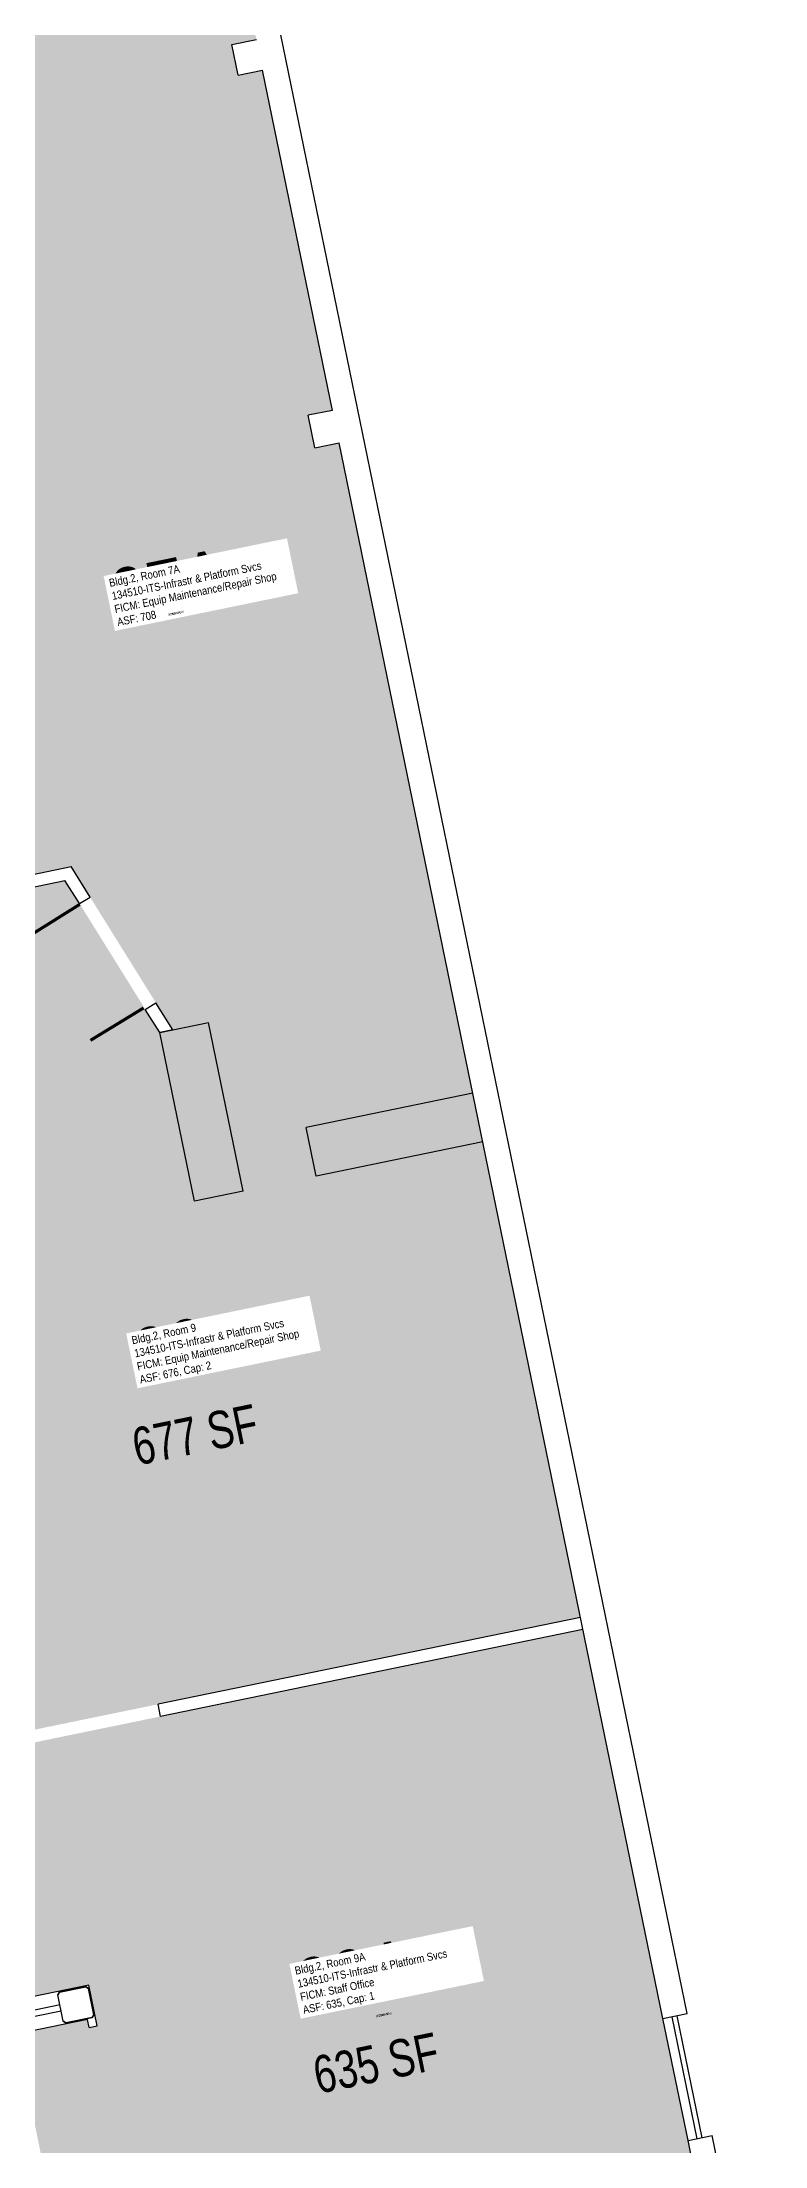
# Model space of a CAD drawing. Header units: inches. Extents: x 69199081 to 69201250, y 27671783 to 27674889.
# Drawn here: x 69200788 to 69201136, y 27672552 to 27673567 of the extents above; entities that cross this region are included whole.
import ezdxf
from ezdxf.enums import TextEntityAlignment as Align

# ---------------------------------------------------------------- set-up
doc = ezdxf.new("R2010")
doc.units = ezdxf.units.IN
doc.header["$LTSCALE"] = 100
doc.header["$MEASUREMENT"] = 0
for name, color, linetype in [('A-DOOR', 2, 'CONTINUOUS'), ('A-FLOR', 3, 'CONTINUOUS'), ('A-GLAZ', 1, 'CONTINUOUS'), ('A-IDEN-RNUM', 7, 'CONTINUOUS'), ('A-IDEN-SNUM', 4, 'CONTINUOUS'), ('A-IDEN-VNUM', 4, 'CONTINUOUS'), ('A-WALL', 5, 'CONTINUOUS'), ('AREA-TEXT', 3, 'CONTINUOUS'), ('Rooms-Category-Color', 7, 'CONTINUOUS'), ('Rooms-College-Color', 7, 'CONTINUOUS'), ('Rooms-Department-Color', 7, 'CONTINUOUS'), ('Rooms-Division-Color', 7, 'CONTINUOUS'), ('Rooms-Information', 7, 'CONTINUOUS')]:
    doc.layers.add(name, color=color, linetype=linetype)
doc.styles.add('CP_AREA', font='arial.ttf', dxfattribs={"height": 15})
doc.styles.add('CP_ROOMSNUMBER', font='arial.ttf', dxfattribs={"height": 1})
doc.styles.add('CP_ROOMVNUMBER', font='arial.ttf', dxfattribs={"width": 0.85, "height": 0.075})

msp = doc.modelspace()

# ---------------------------------------------------------------- hatches: boundary and pattern name
at = {"layer": 'Rooms-Category-Color', "true_color": 0xe3c5e1}
for points in [[(69200594.1, 27673679.7), (69200597.4, 27673663.5), (69200582.7, 27673660.5), (69200580.4, 27673671.8), (69200557.4, 27673667.1), (69200590.5, 27673505.9), (69200687.5, 27673525.9), (69200879.4, 27673565.3), (69200891.2, 27673567.7), (69200857.1, 27673733.8)], [(69200879.4, 27673565.3), (69200882.5, 27673550.6), (69200894.2, 27673553), (69200927.9, 27673389), (69200916.2, 27673386.6), (69200919.4, 27673370.9), (69200931.2, 27673373.3), (69201000.4, 27673036.3), (69200861.3, 27673007.8), (69200844.6, 27673089.1), (69200850.9, 27673090.3), (69200801.8, 27673169.1), (69200762.5, 27673161), (69200687.5, 27673525.9)], [(69200741.1, 27672966.7), (69200737.9, 27672982.4), (69200699.7, 27672974.5), (69200666.7, 27673135.2), (69200798.9, 27673162.4), (69200805.9, 27673151.2), (69200844.6, 27673089.1), (69200861.3, 27673007.8), (69201000.4, 27673036.3), (69201047.5, 27672807.1), (69200746.8, 27672745.3), (69200739.2, 27672782.5), (69200777.4, 27672790.4), (69200774.1, 27672806.1), (69200730.1, 27672797), (69200697, 27672957.7)]]:
    msp.add_hatch(color=254, dxfattribs=at).paths.add_polyline_path(points)
at = {"layer": 'Rooms-Category-Color', "true_color": 0xfa9ba3}
msp.add_hatch(color=241, dxfattribs=at).paths.add_polyline_path([(69200748, 27672739.4), (69201048.7, 27672801.3), (69201109.1, 27672507.4), (69200846.6, 27672453.4), (69200845.8, 27672457.4), (69200841.9, 27672456.6), (69200842.7, 27672452.6), (69200808.4, 27672445.6), (69200775.4, 27672606.2), (69200809.7, 27672613.3), (69200810.5, 27672609.4), (69200814.4, 27672610.2), (69200810.4, 27672629.8), (69200772.2, 27672621.9)])
at = {"layer": 'Rooms-College-Color', "true_color": 0x80bc67}
for points in [[(69200594.1, 27673679.7), (69200597.4, 27673663.5), (69200582.7, 27673660.5), (69200580.4, 27673671.8), (69200557.4, 27673667.1), (69200590.5, 27673505.9), (69200687.5, 27673525.9), (69200879.4, 27673565.3), (69200891.2, 27673567.7), (69200857.1, 27673733.8)], [(69200879.4, 27673565.3), (69200882.5, 27673550.6), (69200894.2, 27673553), (69200927.9, 27673389), (69200916.2, 27673386.6), (69200919.4, 27673370.9), (69200931.2, 27673373.3), (69201000.4, 27673036.3), (69200861.3, 27673007.8), (69200844.6, 27673089.1), (69200850.9, 27673090.3), (69200801.8, 27673169.1), (69200762.5, 27673161), (69200687.5, 27673525.9)], [(69200741.1, 27672966.7), (69200737.9, 27672982.4), (69200699.7, 27672974.5), (69200666.7, 27673135.2), (69200798.9, 27673162.4), (69200805.9, 27673151.2), (69200844.6, 27673089.1), (69200861.3, 27673007.8), (69201000.4, 27673036.3), (69201047.5, 27672807.1), (69200746.8, 27672745.3), (69200739.2, 27672782.5), (69200777.4, 27672790.4), (69200774.1, 27672806.1), (69200730.1, 27672797), (69200697, 27672957.7)], [(69200748, 27672739.4), (69201048.7, 27672801.3), (69201109.1, 27672507.4), (69200846.6, 27672453.4), (69200845.8, 27672457.4), (69200841.9, 27672456.6), (69200842.7, 27672452.6), (69200808.4, 27672445.6), (69200775.4, 27672606.2), (69200809.7, 27672613.3), (69200810.5, 27672609.4), (69200814.4, 27672610.2), (69200810.4, 27672629.8), (69200772.2, 27672621.9)]]:
    msp.add_hatch(color=83, dxfattribs=at).paths.add_polyline_path(points)
at = {"layer": 'Rooms-Department-Color', "true_color": 0xfa003f}
for points in [[(69200594.1, 27673679.7), (69200597.4, 27673663.5), (69200582.7, 27673660.5), (69200580.4, 27673671.8), (69200557.4, 27673667.1), (69200590.5, 27673505.9), (69200687.5, 27673525.9), (69200879.4, 27673565.3), (69200891.2, 27673567.7), (69200857.1, 27673733.8)], [(69200879.4, 27673565.3), (69200882.5, 27673550.6), (69200894.2, 27673553), (69200927.9, 27673389), (69200916.2, 27673386.6), (69200919.4, 27673370.9), (69200931.2, 27673373.3), (69201000.4, 27673036.3), (69200861.3, 27673007.8), (69200844.6, 27673089.1), (69200850.9, 27673090.3), (69200801.8, 27673169.1), (69200762.5, 27673161), (69200687.5, 27673525.9)], [(69200741.1, 27672966.7), (69200737.9, 27672982.4), (69200699.7, 27672974.5), (69200666.7, 27673135.2), (69200798.9, 27673162.4), (69200805.9, 27673151.2), (69200844.6, 27673089.1), (69200861.3, 27673007.8), (69201000.4, 27673036.3), (69201047.5, 27672807.1), (69200746.8, 27672745.3), (69200739.2, 27672782.5), (69200777.4, 27672790.4), (69200774.1, 27672806.1), (69200730.1, 27672797), (69200697, 27672957.7)], [(69200748, 27672739.4), (69201048.7, 27672801.3), (69201109.1, 27672507.4), (69200846.6, 27672453.4), (69200845.8, 27672457.4), (69200841.9, 27672456.6), (69200842.7, 27672452.6), (69200808.4, 27672445.6), (69200775.4, 27672606.2), (69200809.7, 27672613.3), (69200810.5, 27672609.4), (69200814.4, 27672610.2), (69200810.4, 27672629.8), (69200772.2, 27672621.9)]]:
    msp.add_hatch(color=240, dxfattribs=at).paths.add_polyline_path(points)
at = {"layer": 'Rooms-Division-Color', "true_color": 0xfa003f}
for points in [[(69200594.1, 27673679.7), (69200597.4, 27673663.5), (69200582.7, 27673660.5), (69200580.4, 27673671.8), (69200557.4, 27673667.1), (69200590.5, 27673505.9), (69200687.5, 27673525.9), (69200879.4, 27673565.3), (69200891.2, 27673567.7), (69200857.1, 27673733.8)], [(69200879.4, 27673565.3), (69200882.5, 27673550.6), (69200894.2, 27673553), (69200927.9, 27673389), (69200916.2, 27673386.6), (69200919.4, 27673370.9), (69200931.2, 27673373.3), (69201000.4, 27673036.3), (69200861.3, 27673007.8), (69200844.6, 27673089.1), (69200850.9, 27673090.3), (69200801.8, 27673169.1), (69200762.5, 27673161), (69200687.5, 27673525.9)], [(69200741.1, 27672966.7), (69200737.9, 27672982.4), (69200699.7, 27672974.5), (69200666.7, 27673135.2), (69200798.9, 27673162.4), (69200805.9, 27673151.2), (69200844.6, 27673089.1), (69200861.3, 27673007.8), (69201000.4, 27673036.3), (69201047.5, 27672807.1), (69200746.8, 27672745.3), (69200739.2, 27672782.5), (69200777.4, 27672790.4), (69200774.1, 27672806.1), (69200730.1, 27672797), (69200697, 27672957.7)], [(69200748, 27672739.4), (69201048.7, 27672801.3), (69201109.1, 27672507.4), (69200846.6, 27672453.4), (69200845.8, 27672457.4), (69200841.9, 27672456.6), (69200842.7, 27672452.6), (69200808.4, 27672445.6), (69200775.4, 27672606.2), (69200809.7, 27672613.3), (69200810.5, 27672609.4), (69200814.4, 27672610.2), (69200810.4, 27672629.8), (69200772.2, 27672621.9)]]:
    msp.add_hatch(color=240, dxfattribs=at).paths.add_polyline_path(points)

# ---------------------------------------------------------------- linework, layer by layer
at = {"layer": 'A-DOOR'}
for points in [[(69200806.1, 27673150.9, 1.5, 1.5, 0), (69200780.7, 27673135, 0, 0, 0), (69200780.3, 27673135.6, 0, 0, 0.414214), (69200821.6, 27673126.1, 0, 0, 0.414214)], [(69200836.8, 27673100.9, 1.5, 1.5, 0), (69200811.2, 27673085.3, 0, 0, 0), (69200811.6, 27673084.6, 0, 0, -0.414214), (69200821.5, 27673125.9, 0, 0, -0.414214)]]:
    msp.add_lwpolyline(points, format="xyseb", dxfattribs=at)
at = {"layer": 'A-FLOR'}
for p, q in [((69200844.6, 27673089.1), (69200868.1, 27673093.9)), ((69200884.8, 27673012.6), (69200868.1, 27673093.9)), ((69200861.3, 27673007.8), (69200844.6, 27673089.1)), ((69200995.6, 27673059.9), (69200915.3, 27673043.3)), ((69200920.1, 27673019.8), (69200915.3, 27673043.3)), ((69201000.4, 27673036.3), (69200920.1, 27673019.8)), ((69200884.8, 27673012.6), (69200861.3, 27673007.8))]:
    msp.add_line(p, q, dxfattribs=at)
at = {"layer": 'A-GLAZ'}
for p, q in [((69201103.8, 27672555.8), (69201091.7, 27672614.6)), ((69201106.2, 27672556.3), (69201094.2, 27672615.1)), ((69201099.4, 27672554.9), (69201087.3, 27672613.7))]:
    msp.add_line(p, q, dxfattribs=at)
at = {"layer": 'A-WALL'}
for p, q in [((69201099, 27672616.1), (69200789.7, 27674121.1)), ((69200879.4, 27673565.3), (69200891.2, 27673567.7)), ((69200882.5, 27673550.6), (69200879.4, 27673565.3)), ((69200882.5, 27673550.6), (69200894.2, 27673553)), ((69200927.9, 27673389), (69200894.2, 27673553)), ((69200927.9, 27673389), (69200916.2, 27673386.6)), ((69200919.4, 27673370.9), (69200916.2, 27673386.6)), ((69200919.4, 27673370.9), (69200931.2, 27673373.3)), ((69201087.3, 27672613.7), (69200931.2, 27673373.3)), ((69200704.9, 27673143), (69200798.9, 27673162.4)), ((69200762.5, 27673161), (69200801.8, 27673169.1)), ((69200805.9, 27673151.2), (69200798.9, 27673162.4)), ((69200811, 27673154.3), (69200801.8, 27673169.1)), ((69200805.9, 27673151.2), (69200811, 27673154.3)), ((69200837.6, 27673100.2), (69200842.7, 27673103.4)), ((69200850.9, 27673090.3), (69200842.7, 27673103.4)), ((69200844.6, 27673089.1), (69200837.6, 27673100.2)), ((69200850.9, 27673090.3), (69200844.6, 27673089.1)), ((69201047.5, 27672807.1), (69200843.8, 27672765.3)), ((69201048.7, 27672801.3), (69200845, 27672759.4)), ((69200845, 27672759.4), (69200843.8, 27672765.3)), ((69200810.4, 27672629.8), (69200772.2, 27672621.9)), ((69200796.3, 27672626.4), (69200795.5, 27672625.2)), ((69200795.5, 27672625.2), (69200796.3, 27672626.4)), ((69200798.1, 27672612.4), (69200795.5, 27672625.2)), ((69200798.1, 27672612.4), (69200795.5, 27672625.2)), ((69200809, 27672629), (69200796.3, 27672626.4)), ((69200796.3, 27672626.4), (69200809, 27672629)), ((69200810.2, 27672628.2), (69200809, 27672629)), ((69200809, 27672629), (69200810.2, 27672628.2)), ((69200812.8, 27672615.5), (69200810.2, 27672628.2)), ((69200812.8, 27672615.5), (69200810.2, 27672628.2)), ((69200814.4, 27672610.2), (69200810.4, 27672629.8)), ((69200796.5, 27672620.3), (69200773.5, 27672615.5)), ((69200797.1, 27672617.3), (69200774.1, 27672612.6)), ((69200812, 27672614.3), (69200799.3, 27672611.7)), ((69200799.3, 27672611.7), (69200812, 27672614.3)), ((69200812, 27672614.3), (69200812.8, 27672615.5)), ((69200812.8, 27672615.5), (69200812, 27672614.3)), ((69201087.3, 27672613.7), (69201099, 27672616.1)), ((69200809.7, 27672613.3), (69200775.4, 27672606.2)), ((69200798.1, 27672612.4), (69200799.3, 27672611.7)), ((69200799.3, 27672611.7), (69200798.1, 27672612.4)), ((69200810.5, 27672609.4), (69200809.7, 27672613.3)), ((69200810.5, 27672609.4), (69200814.4, 27672610.2)), ((69201099.4, 27672554.9), (69201111.1, 27672557.3)), ((69201124.7, 27672431.5), (69201099.4, 27672554.9)), ((69201136.5, 27672433.9), (69201111.1, 27672557.3))]:
    msp.add_line(p, q, dxfattribs=at)

# ---------------------------------------------------------------- texts
at = {"layer": 'A-IDEN-RNUM', "style": 'CP_ROOMSNUMBER', "width": 0.85}
for s, p in [('0007-A0', (69200852.5, 27673290.7)), ('0009-00', (69200862, 27672941.8)), ('0009-A0', (69200952.7, 27672615.1))]:
    msp.add_text(s, height=1, rotation=11.615, dxfattribs=at).set_placement(p, align=Align.CENTER)
at = {"layer": 'A-IDEN-SNUM', "style": 'CP_ROOMSNUMBER', "width": 0.85}
for s, p in [('00200007A0', (69200852.5, 27673290.7)), ('0020000900', (69200862, 27672941.8)), ('00200009A0', (69200952.7, 27672615.1))]:
    msp.add_text(s, height=1, rotation=11.615, dxfattribs=at).set_placement(p, align=Align.CENTER)
at = {"layer": 'A-IDEN-VNUM', "style": 'CP_ROOMVNUMBER', "width": 0.85}
for s, p in [('07A', (69200852.5, 27673290.7)), ('09', (69200853.1, 27672922.3)), ('09A', (69200942.2, 27672620.6))]:
    msp.add_text(s, height=27, rotation=11.615, dxfattribs=at).set_placement(p, align=Align.CENTER)
at = {"layer": 'AREA-TEXT', "style": 'CP_AREA', "width": 0.75}
for s, p in [('677 SF', (69200861.6, 27672895.2)), ('635 SF', (69200948.9, 27672592.3))]:
    msp.add_text(s, height=18, rotation=11.615, dxfattribs=at).set_placement(p, align=Align.MIDDLE_CENTER)

# ---------------------------------------------------------------- next in the draw order: texts
at = {"layer": 'Rooms-Information', "width": 86.4, "attachment_point": 7, "rotation": 11.615, "style": 'CP_ROOMVNUMBER', "bg_fill": 3, "box_fill_scale": 1.5, "bg_fill_color": 256, "bg_fill_true_color": 13158600, "bg_fill_transparency": 0}
for s, insert, char_height in [('Bldg.2, Room 7A^M^J134510-ITS-Infrastr & Platform Svcs^M^JFICM: Equip Maintenance/Repair Shop^M^JASF: 708', (69200824.5, 27673284.9), 3.8571), ('Bldg.2, Room 9^M^J134510-ITS-Infrastr & Platform Svcs^M^JFICM: Equip Maintenance/Repair Shop^M^JASF: 676, Cap: 2', (69200835.6, 27672918.7), 3.8571), ('Bldg.2, Room 9A^M^J134510-ITS-Infrastr & Platform Svcs^M^JFICM: Staff Office^M^JASF: 635, Cap: 1', (69200914.3, 27672614.8), 3.857)]:
    msp.add_mtext(s, dxfattribs=dict(at, insert=insert, char_height=char_height))

doc.saveas('drawing.dxf')
